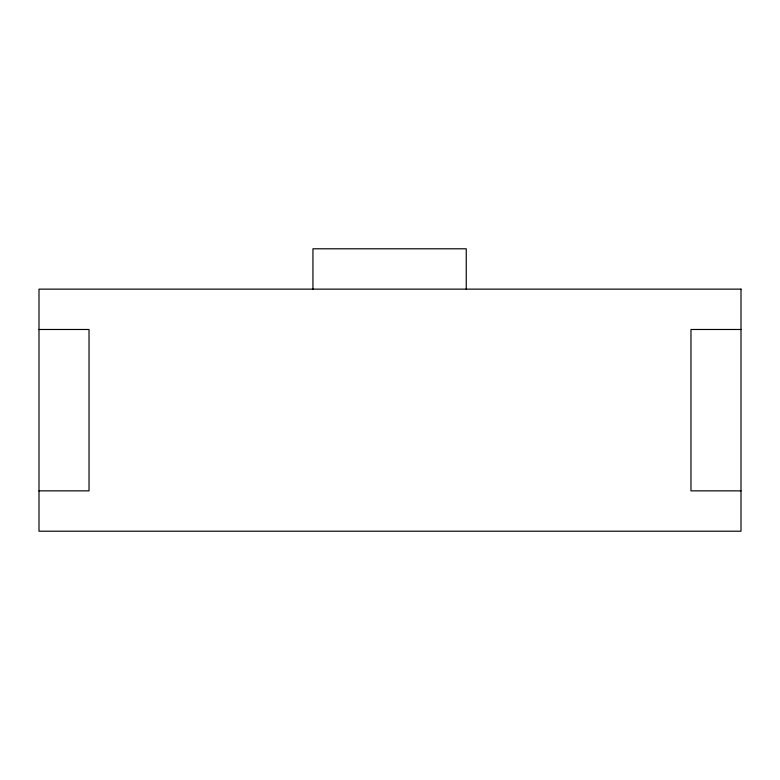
<?xml version="1.0" encoding="UTF-8"?>
<svg xmlns="http://www.w3.org/2000/svg" width="780" height="780" viewBox="0 0 780 780"><rect width="100%" height="100%" fill="white"/><g stroke="black" fill="none" stroke-linecap="round" stroke-linejoin="round"><path stroke-width="1.17" d="M39 329.482L89.027 329.482L89.027 490.864L39 490.864M741 329.482L690.973 329.482L690.973 490.864L741 490.864M466.255 289.136L466.255 248.791L312.946 248.791L312.946 289.136M741 289.136L39 289.136L39 531.209L741 531.209L741 289.136"/></g></svg>
